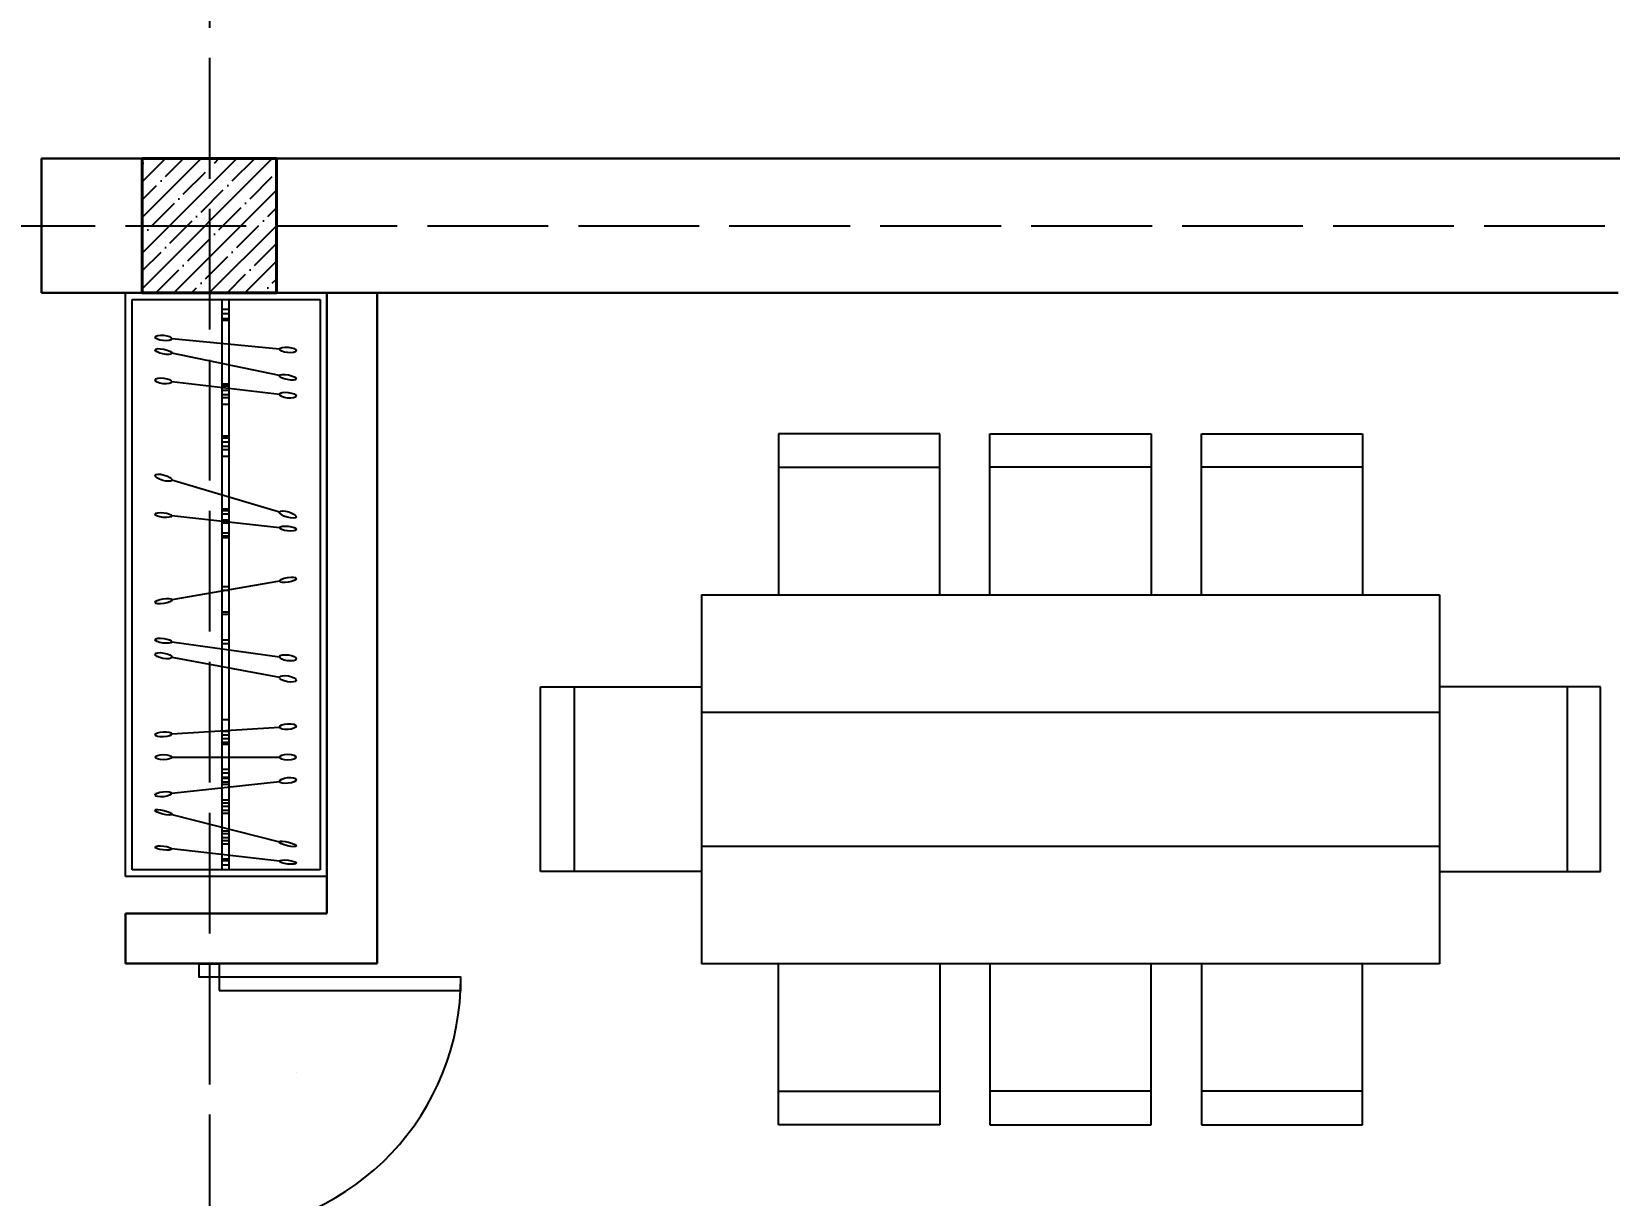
# Model space of a CAD drawing. Header units: millimetres. Extents: x -178199094 to 13669908, y -30538122 to 6091408.
# Drawn here: x 6792509 to 6797213, y 322494 to 325964 of the extents above; entities that cross this region are included whole.
import ezdxf

# ---------------------------------------------------------------- set-up
doc = ezdxf.new("R2010")
doc.units = ezdxf.units.MM
doc.linetypes.add('ACAD_ISO02W100', pattern=[15, 12, -3])
for name, color, linetype in [('A-Door', 150, 'Continuous'), ('MEBEL', 253, 'Continuous'), ('NET 01', 8, 'Continuous'), ('Plan 1', 7, 'Continuous')]:
    doc.layers.add(name, color=color, linetype=linetype)
doc.styles.add('gost', font='GOST Common.ttf')
doc.dimstyles.new('Copy of GOST', dxfattribs={"dimtxt": 150, "dimasz": 100, "dimexe": 0.18, "dimexo": 0.06, "dimgap": 3, "dimtad": 1, "dimdec": 0, "dimzin": 0, "dimdsep": 46, "dimtxsty": 'gost', "dimblk": 'ARCHTICK', "dimcen": 0.09, "dimclrt": 256, "dimadec": 0, "dimazin": 0, "dimtfac": 1, "dimtdec": 0, "dimtofl": 0, "dimtmove": 0, "dimatfit": 3, "dimldrblk": 'ARCHTICK', "dimfxl": 200, "dimfxlon": 1, "dimtolj": 1, "dimtzin": 0, "dimarcsym": 0})

# ---------------------------------------------------------------- blocks, each defined once
blk = doc.blocks.new('_ArchTick')
at = {"color": 0, "linetype": 'ByBlock', "const_width": 0.15}
blk.add_lwpolyline([(-0.5, -0.5), (0.5, 0.5)], dxfattribs=at)
blk = doc.blocks.new('*D663')
at = {"color": 0, "lineweight": -2, "transparency": 16777216}
for p, q in [((6791039.1, 326985), (6791039.1, 327185.1)), ((6791039.1, 327185), (6793039.1, 327185)), ((6793039.1, 326985), (6793039.1, 327185.1))]:
    blk.add_line(p, q, dxfattribs=at)
at = {"layer": 'Defpoints', "color": 0, "transparency": 16777216}
for p in [(6793039.1, 327185), (6791039.1, 325385), (6793039.1, 325385)]:
    blk.add_point(p, dxfattribs=at)
at = {"color": 0, "lineweight": -2, "transparency": 16777216, "xscale": 100, "yscale": 100, "zscale": 100, "rotation": 180}
blk.add_blockref('_ArchTick', (6791039.1, 327185), dxfattribs=at)
at = {"color": 0, "lineweight": -2, "transparency": 16777216, "xscale": 100, "yscale": 100, "zscale": 100}
blk.add_blockref('_ArchTick', (6793039.1, 327185), dxfattribs=at)
at = {"transparency": 16777216, "insert": (6792039.1, 327263), "char_height": 150, "attachment_point": 5, "style": 'gost'}
blk.add_mtext('\\A1;2000', dxfattribs=at)
blk = doc.blocks.new('*D664')
at = {"color": 0, "lineweight": -2, "transparency": 16777216}
for p, q in [((6793039.1, 326985), (6793039.1, 327185.1)), ((6793039.1, 327185), (6797838.9, 327185)), ((6797838.9, 327185), (6797838.9, 327185.1))]:
    blk.add_line(p, q, dxfattribs=at)
at = {"layer": 'Defpoints', "color": 0, "transparency": 16777216}
for p in [(6797838.9, 327185), (6797838.9, 327185), (6793039.1, 325385)]:
    blk.add_point(p, dxfattribs=at)
at = {"color": 0, "lineweight": -2, "transparency": 16777216, "xscale": 100, "yscale": 100, "zscale": 100, "rotation": 180}
blk.add_blockref('_ArchTick', (6793039.1, 327185), dxfattribs=at)
at = {"color": 0, "lineweight": -2, "transparency": 16777216, "xscale": 100, "yscale": 100, "zscale": 100}
blk.add_blockref('_ArchTick', (6797838.9, 327185), dxfattribs=at)
at = {"transparency": 16777216, "insert": (6795439, 327263), "char_height": 150, "attachment_point": 5, "style": 'gost'}
blk.add_mtext('\\A1;4800', dxfattribs=at)
blk = doc.blocks.new('*D667')
at = {"color": 0, "lineweight": -2, "transparency": 16777216}
for p, q in [((6791039.1, 327785), (6791039.1, 327985.1)), ((6791039.1, 327985), (6803938.9, 327985)), ((6803938.9, 327785), (6803938.9, 327985.1))]:
    blk.add_line(p, q, dxfattribs=at)
at = {"layer": 'Defpoints', "color": 0, "transparency": 16777216}
for p in [(6803938.9, 327985), (6791039.1, 325385), (6803938.9, 325385)]:
    blk.add_point(p, dxfattribs=at)
at = {"color": 0, "lineweight": -2, "transparency": 16777216, "xscale": 100, "yscale": 100, "zscale": 100, "rotation": 180}
blk.add_blockref('_ArchTick', (6791039.1, 327985), dxfattribs=at)
at = {"color": 0, "lineweight": -2, "transparency": 16777216, "xscale": 100, "yscale": 100, "zscale": 100}
blk.add_blockref('_ArchTick', (6803938.9, 327985), dxfattribs=at)
at = {"transparency": 16777216, "insert": (6797489, 328063), "char_height": 150, "attachment_point": 5, "style": 'gost'}
blk.add_mtext('\\A1;12900', dxfattribs=at)

msp = doc.modelspace()

# ---------------------------------------------------------------- hatches: boundary and pattern name
at = {"transparency": 33554687}
h = msp.add_hatch(dxfattribs=at)
h.set_pattern_fill('ANSI35', color=1, scale=300)
h.set_pattern_definition([(45, (6734717.94, 302183.93), (-53.03301, 53.03301), []), (45, (6734770.97, 302183.93), (-53.03301, 53.03301), [93.75, -18.75, 0, -18.75])])
h.paths.add_polyline_path([(6793239.11979, 325584.9647), (6792839.11979, 325584.9647), (6792839.11979, 325184.9647), (6793239.11979, 325184.9647)])

# ---------------------------------------------------------------- linework, layer by layer
at = {"color": 253}
for p, q in [((6792789.21876, 323444.9647), (6792789.21876, 325184.9647)), ((6792789.21876, 325184.9647), (6793389.11979, 325184.9647)), ((6792809.21546, 323464.9647), (6792809.21546, 325164.968)), ((6792809.21546, 325164.968), (6793369.12309, 325164.968)), ((6793077.2861, 323464.9647), (6793077.2861, 325164.968)), ((6793098.31165, 323464.9647), (6793098.31165, 325164.968)), ((6793369.12309, 325164.968), (6793369.12309, 323464.9647)), ((6793389.11979, 325184.9647), (6793389.11979, 323444.9647)), ((6793098.31165, 325134.9354), (6793077.2861, 325134.9354)), ((6793098.31165, 325122.15123), (6793077.2861, 325122.15123)), ((6793098.31165, 325107.51186), (6793077.2861, 325107.51186)), ((6793098.31165, 325102.03293), (6793077.2861, 325102.03293)), ((6793248.28691, 325017.00427), (6792927.31084, 325047.94693)), ((6793248.28691, 324938.45091), (6792927.31084, 325004.75656)), ((6793248.28691, 324881.79992), (6792927.31084, 324919.37314)), ((6793098.31165, 324912.31554), (6793077.2861, 324912.31554)), ((6793098.31165, 324906.83661), (6793077.2861, 324906.83661)), ((6793098.31165, 324894.05243), (6793077.2861, 324894.05243)), ((6793098.31165, 324881.26817), (6793077.2861, 324881.26817)), ((6793098.31165, 324872.13661), (6793077.2861, 324872.13661)), ((6793298.27867, 324875.94792), (6793298.12219, 324875.96624)), ((6793098.31165, 324852.04719), (6793077.2861, 324852.04719)), ((6793098.31165, 324757.49021), (6793077.2861, 324757.49021)), ((6793098.31165, 324752.01128), (6793077.2861, 324752.01128)), ((6793098.31165, 324739.22711), (6793077.2861, 324739.22711)), ((6793098.31165, 324726.44284), (6793077.2861, 324726.44284)), ((6794736.12908, 324764.9647), (6794736.12908, 324284.9647)), ((6795216.12908, 324764.9647), (6794736.12908, 324764.9647)), ((6795216.12908, 324284.9647), (6795216.12908, 324764.9647)), ((6795366.12908, 324284.9647), (6795366.12908, 324764.9647)), ((6795366.12908, 324764.9647), (6795846.12908, 324764.9647)), ((6795846.12908, 324764.9647), (6795846.12908, 324284.9647)), ((6795996.12908, 324284.9647), (6795996.12908, 324764.9647)), ((6795996.12908, 324764.9647), (6796476.12908, 324764.9647)), ((6796476.12908, 324764.9647), (6796476.12908, 324284.9647)), ((6793098.31165, 324717.31128), (6793077.2861, 324717.31128)), ((6793098.31165, 324697.22187), (6793077.2861, 324697.22187)), ((6794736.12908, 324664.9647), (6795216.12908, 324664.9647)), ((6795846.12908, 324664.9647), (6795366.12908, 324664.9647)), ((6796476.12908, 324664.9647), (6795996.12908, 324664.9647)), ((6793248.28691, 324531.31624), (6792927.31084, 324626.35439)), ((6793098.31165, 324540.15886), (6793077.2861, 324540.15886)), ((6793248.28691, 324484.33927), (6792927.31084, 324519.70233)), ((6793098.31165, 324534.67993), (6793077.2861, 324534.67993)), ((6793098.31165, 324525.54838), (6793077.2861, 324525.54838)), ((6793098.31165, 324507.28527), (6793077.2861, 324507.28527)), ((6793098.31165, 324501.80634), (6793077.2861, 324501.80634)), ((6793098.31165, 324498.15362), (6793077.2861, 324498.15362)), ((6793098.31165, 324468.93265), (6793077.2861, 324468.93265)), ((6793098.31165, 324459.8011), (6793077.2861, 324459.8011)), ((6793098.31165, 324454.32216), (6793077.2861, 324454.32216)), ((6793298.27867, 324478.83151), (6793298.18662, 324478.84165)), ((6793248.28691, 324325.09239), (6792927.31084, 324270.01093)), ((6793098.31165, 324308.21702), (6793077.2861, 324308.21702)), ((6793098.31165, 324297.25916), (6793077.2861, 324297.25916)), ((6794506.12908, 324284.9647), (6796706.12908, 324284.9647)), ((6796706.12908, 324284.9647), (6796706.12908, 323184.9647)), ((6793098.31165, 324233.33819), (6793077.2861, 324233.33819)), ((6793098.31165, 324226.03295), (6793077.2861, 324226.03295)), ((6792927.31084, 324144.3982), (6793248.28691, 324100.19441)), ((6793098.31165, 324149.3278), (6793077.2861, 324149.3278)), ((6793098.31165, 324138.36985), (6793077.2861, 324138.36985)), ((6792927.31084, 324098.50867), (6793248.28691, 324038.83351)), ((6794026.12908, 323459.9647), (6794026.12908, 324009.9647)), ((6794026.12908, 324009.9647), (6794506.12908, 324009.9647)), ((6794126.12908, 324009.9647), (6794126.12908, 323459.9647)), ((6797186.12908, 324009.9647), (6796706.12908, 324009.9647)), ((6797086.12908, 324009.9647), (6797086.12908, 323459.9647)), ((6797186.12908, 323459.9647), (6797186.12908, 324009.9647)), ((6794506.12908, 323934.9647), (6796706.12908, 323934.9647)), ((6792927.31084, 323870.31237), (6793248.28691, 323890.20407)), ((6793098.31165, 323911.90703), (6793077.2861, 323911.90703)), ((6793098.31165, 323877.20704), (6793077.2861, 323877.20704)), ((6793098.31165, 323866.24917), (6793077.2861, 323866.24917)), ((6793098.31165, 323855.29131), (6793077.2861, 323855.29131)), ((6793098.31165, 323844.33335), (6793077.2861, 323844.33335)), ((6793098.31165, 323838.85442), (6793077.2861, 323838.85442)), ((6792927.31084, 323800.54508), (6793248.28691, 323800.54508)), ((6793098.31165, 323764.09463), (6793077.2861, 323764.09463)), ((6793098.31165, 323752.94175), (6793077.2861, 323752.94175)), ((6793098.31165, 323739.5584), (6793077.2861, 323739.5584)), ((6792927.31084, 323693.00508), (6793248.28691, 323728.36814)), ((6793098.31165, 323737.32784), (6793077.2861, 323737.32784)), ((6793098.31165, 323726.17495), (6793077.2861, 323726.17495)), ((6793098.31165, 323719.48327), (6793077.2861, 323719.48327)), ((6793098.31165, 323672.64136), (6793077.2861, 323672.64136)), ((6793098.31165, 323663.71903), (6793077.2861, 323663.71903)), ((6793098.31165, 323653.45846), (6793077.2861, 323653.45846)), ((6792927.31084, 323630.05071), (6793248.28691, 323548.2737)), ((6793098.31165, 323641.41344), (6793077.2861, 323641.41344)), ((6793098.31165, 323632.49112), (6793077.2861, 323632.49112)), ((6793098.31165, 323580.31801), (6793077.2861, 323580.31801)), ((6793098.31165, 323572.288), (6793077.2861, 323572.288)), ((6793098.31165, 323560.24289), (6793077.2861, 323560.24289)), ((6793098.31165, 323550.87455), (6793077.2861, 323550.87455)), ((6793248.28691, 323490.22756), (6792927.31084, 323526.92307)), ((6793098.31165, 323541.5062), (6793077.2861, 323541.5062)), ((6794506.12908, 323534.9647), (6796706.12908, 323534.9647)), ((6793369.12309, 323464.9647), (6792809.21546, 323464.9647)), ((6793077.2861, 323497.86718), (6793098.31165, 323497.86718)), ((6793077.2861, 323492.38825), (6793098.31165, 323492.38825)), ((6793077.2861, 323479.60407), (6793098.31165, 323479.60407)), ((6793298.27867, 323484.51227), (6793298.20908, 323484.52023)), ((6794506.12908, 323459.9647), (6794026.12908, 323459.9647)), ((6796706.12908, 323459.9647), (6797186.12908, 323459.9647)), ((6793389.11979, 323444.9647), (6792789.21876, 323444.9647)), ((6796706.12908, 323184.9647), (6794506.12908, 323184.9647)), ((6794736.12908, 322704.9647), (6794736.12908, 323184.9647)), ((6795216.12908, 323184.9647), (6795216.12908, 322704.9647)), ((6795366.12908, 323184.9647), (6795366.12908, 322704.9647)), ((6795846.12908, 322704.9647), (6795846.12908, 323184.9647)), ((6795996.12908, 323184.9647), (6795996.12908, 322704.9647)), ((6796476.12908, 322704.9647), (6796476.12908, 323184.9647)), ((6793299.85272, 322859.55031), (6793299.69624, 322859.56862)), ((6794736.12908, 322804.9647), (6795216.12908, 322804.9647)), ((6795846.12908, 322804.9647), (6795366.12908, 322804.9647)), ((6796476.12908, 322804.9647), (6795996.12908, 322804.9647)), ((6795216.12908, 322704.9647), (6794736.12908, 322704.9647)), ((6795366.12908, 322704.9647), (6795846.12908, 322704.9647)), ((6795996.12908, 322704.9647), (6796476.12908, 322704.9647))]:
    msp.add_line(p, q, dxfattribs=at)
at = {"lineweight": 30}
msp.add_lwpolyline([(6792839.11979, 325584.9647), (6792539.11979, 325584.9647), (6792539.11979, 325184.9647)], dxfattribs=at)
at = {"lineweight": 40}
msp.add_lwpolyline([(6792839.11979, 325184.9647), (6793239.11979, 325184.9647), (6793239.11979, 325584.9647), (6792839.11979, 325584.9647)], close=True, dxfattribs=at)
at = {"color": 18, "lineweight": 30, "true_color": 0x000000}
for points in [[(6793238.63988, 325584.9647), (6803738.90942, 325584.9647)], [(6792539.11979, 325184.9647), (6792839.11979, 325184.9647)], [(6792839.11979, 325184.9647), (6793389.11979, 325184.9647), (6793389.11979, 323335.07157)], [(6793389.11979, 325184.9647), (6797239.11979, 325184.9647)], [(6793539.11979, 325184.9647), (6793539.11979, 323185.07157)], [(6793389.11979, 323335.07157), (6792789.21876, 323335.07157)], [(6792789.21876, 323335.07157), (6792789.21876, 323185.07157)], [(6793539.11979, 323185.07157), (6792789.21876, 323185.07157)]]:
    msp.add_lwpolyline(points, dxfattribs=at)
at = {"color": 18, "true_color": 0x000000}
msp.add_lwpolyline([(6793039.11979, 325184.9647), (6792839.11979, 325184.9647)], dxfattribs=at)
at = {"color": 253}
for centre, major_axis, ratio in [((6792902.31497, 325050.35658), (-24.99588, 2.40965), 0.3190947651), ((6792902.31497, 325009.92009), (-24.99588, 5.16352), 0.2801174838), ((6793273.28279, 325014.59463), (-24.99588, 2.40965), 0.3190947651), ((6792902.31497, 324922.29914), (-24.99588, 2.926), 0.3382199994), ((6793273.28279, 324933.28738), (-24.99588, 5.16352), 0.2801174838), ((6793273.28279, 324879.55145), (-24.99588, 2.926), 0.3382199994), ((6792902.31497, 324633.75544), (-24.99588, 7.40106), 0.3131287585), ((6792902.31497, 324522.45622), (-24.99588, 2.75388), 0.2755222237), ((6793273.28279, 324523.91518), (-24.99588, 7.40106), 0.3131287585), ((6793273.28279, 324482.00819), (-24.99588, 2.75388), 0.2755222237), ((6793273.28279, 324329.38184), (-24.99588, -4.28945), 0.2910905774), ((6792902.31497, 324265.72148), (-24.99588, -4.28945), 0.2910905774), ((6792902.31497, 324147.84055), (-24.99588, 3.44235), 0.2745975864), ((6792902.31497, 324103.15585), (-24.99588, 4.64718), 0.3210646839), ((6793273.28279, 324096.75205), (-24.99588, 3.44235), 0.3448482328), ((6793273.28279, 324034.18634), (-24.99588, 4.64718), 0.3422384924), ((6793273.28279, 323891.75313), (-24.99588, -1.54906), 0.3430237481), ((6792902.31497, 323868.76331), (-24.99588, -1.54906), 0.3024498192), ((6792902.31497, 323800.54508), (-24.99588, 0), 0.303030056), ((6793273.28279, 323800.54508), (-24.99588, 0), 0.3436818242), ((6793273.28279, 323731.12203), (-24.99588, -2.75388), 0.3383719262), ((6792902.31497, 323690.2512), (-24.99588, -2.75388), 0.3012075111), ((6792902.31497, 323636.41906), (-24.99588, 6.36835), 0.2251505768), ((6793273.28279, 323541.90534), (-24.99588, 6.36835), 0.2251505768), ((6792902.31497, 323529.78072), (-24.99588, 2.85765), 0.2308393958), ((6793273.28279, 323487.67823), (-24.99588, 2.85765), 0.2308393958)]:
    msp.add_ellipse(centre, major_axis=major_axis, ratio=ratio, dxfattribs=at)
at = {"layer": 'A-Door', "color": 7}
for points in [[(6793068.87264, 323144.69779), (6793008.88701, 323144.69779), (6793008.88701, 323184.68821), (6793068.87264, 323184.68821)], [(6793068.87264, 323104.70738), (6793788.70013, 323104.70738), (6793788.70013, 323144.69779), (6793068.87264, 323144.69779)]]:
    msp.add_lwpolyline(points, close=True, dxfattribs=at)
at = {"layer": 'MEBEL', "color": 253}
for points in [[(6794506.12908, 324284.9647), (6794506.12908, 323184.9647)], [(6795366.12908, 322704.9647), (6795366.12908, 322704.9647)]]:
    msp.add_lwpolyline(points, dxfattribs=at)
at = {"layer": 'NET 01', "color": 7}
msp.add_arc((6793033.81221, 323138.9749), 754.90961, 272.66195757, 0.43435814, dxfattribs=at)
at = {"layer": 'Plan 1', "color": 9, "linetype": 'ACAD_ISO02W100', "ltscale": 30, "true_color": 0xc7c8ca}
msp.add_lwpolyline([(6793039.11979, 329485.1447), (6793039.11979, 310885.1447)], dxfattribs=at)
at = {"layer": 'Plan 1', "color": 251, "linetype": 'ACAD_ISO02W100', "ltscale": 30, "true_color": 0x636466}
msp.add_lwpolyline([(6786939.11979, 325384.9647), (6808089.11979, 325384.9647)], dxfattribs=at)

# ---------------------------------------------------------------- dimensions: what is measured, and where the dimension line sits
at = {"color": 253}
for base, p2, picture, middle in [((6803938.90942, 327984.9647), (6803938.90942, 325384.9647), '*D667', (6797489.0146, 328062.9647)), ((6793039.11979, 327184.9647), (6793039.11979, 325384.9647), '*D663', (6792039.11979, 327262.9647))]:
    dim = msp.add_linear_dim(base=base, p1=(6791039.11979, 325384.9647), p2=p2, dimstyle='Copy of GOST', dxfattribs=at)
    dim.commit()
    dim.dimension.update_dxf_attribs({"geometry": picture, "text_midpoint": middle})
dim = msp.add_linear_dim(base=(6797838.90942, 327184.9647), p1=(6793039.11979, 325384.9647), p2=(6797838.90942, 327184.9647), dimstyle='Copy of GOST', override={"dimtmove": 1}, dxfattribs=at)
dim.commit()
dim.dimension.update_dxf_attribs({"geometry": '*D664', "text_midpoint": (6795439.0146, 327262.9647)})

doc.saveas('drawing.dxf')
